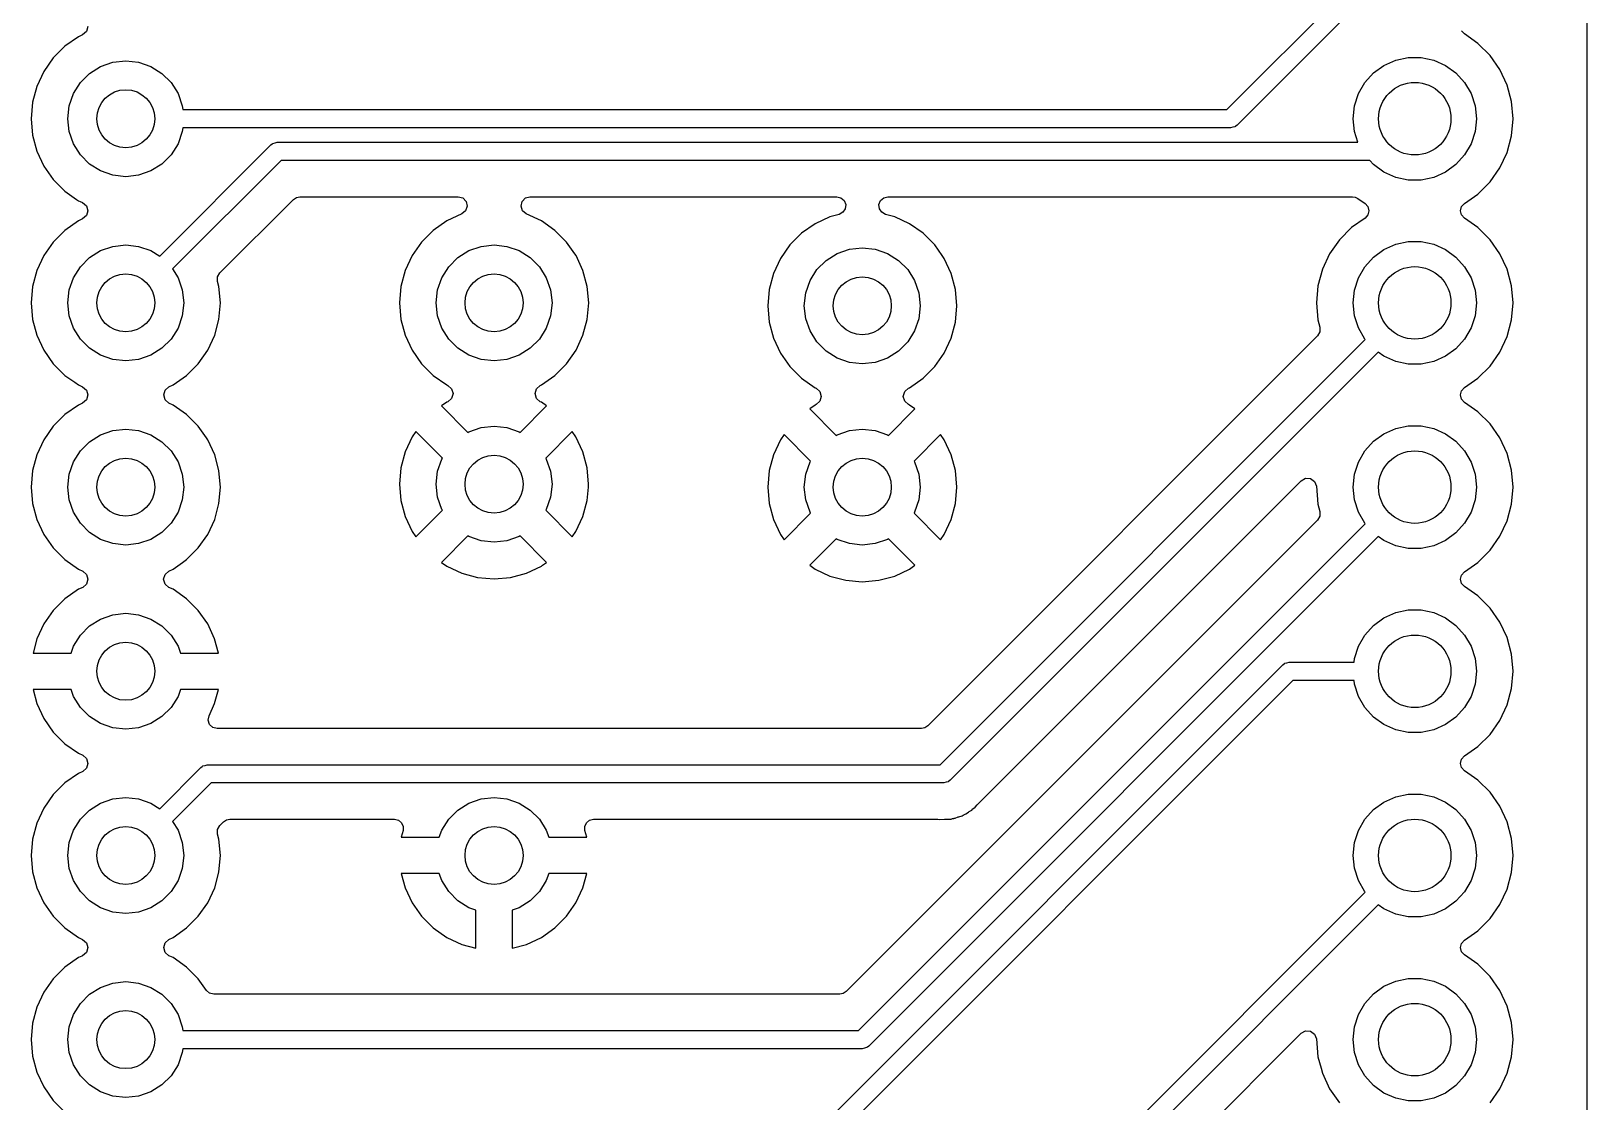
# Model space of a CAD drawing. Extents: x 26.2 to 76.2, y -84.5 to -34.5.
# Drawn here: x 54.74 to 76.2, y -74.21 to -59.45 of the extents above; entities that cross this region are included whole.
import ezdxf

# ---------------------------------------------------------------- set-up
doc = ezdxf.new("R2010")
doc.units = 0
doc.layers.add('BLACK', color=7, linetype='CONTINUOUS')

msp = doc.modelspace()

# ---------------------------------------------------------------- linework, layer by layer
at = {"layer": 'BLACK', "linetype": 'CONTINUOUS'}
for p, q in [((76.1995, -34.5795), (76.1995, -84.3305)), ((71.2332, -60.53), (73.1427, -58.6205)), ((73.3222, -58.7946), (71.3734, -60.7434)), ((55.5219, -59.385), (55.5024, -59.4516)), ((74.5108, -59.4866), (74.472, -59.4423)), ((55.2059, -59.655), (55.045, -59.8159)), ((55.3923, -59.5244), (55.2059, -59.655)), ((55.4503, -59.4974), (55.3923, -59.5244)), ((55.5024, -59.4516), (55.4503, -59.4974)), ((74.6964, -59.6165), (74.5108, -59.4866)), ((74.8635, -59.7836), (74.6964, -59.6165)), ((55.045, -59.8159), (54.9144, -60.0023)), ((55.867, -59.8751), (56.045, -59.855)), ((56.045, -59.855), (56.223, -59.8751)), ((73.4, -59.9189), (73.5623, -59.8466)), ((73.5623, -59.8466), (73.7362, -59.8097)), ((73.7362, -59.8097), (73.9138, -59.8097)), ((73.9138, -59.8097), (74.0877, -59.8466)), ((74.0877, -59.8466), (74.25, -59.9189)), ((74.999, -59.9772), (74.8635, -59.7836)), ((54.9144, -60.0023), (54.8183, -60.2085)), ((55.4195, -60.1562), (55.5462, -60.0295)), ((55.5462, -60.0295), (55.6979, -59.9342)), ((55.6979, -59.9342), (55.867, -59.8751)), ((56.223, -59.8751), (56.3921, -59.9342)), ((56.3921, -59.9342), (56.5438, -60.0295)), ((56.5438, -60.0295), (56.6705, -60.1562)), ((73.1373, -60.1554), (73.2562, -60.0233)), ((73.2562, -60.0233), (73.4, -59.9189)), ((74.25, -59.9189), (74.3938, -60.0233)), ((74.3938, -60.0233), (74.5127, -60.1554)), ((75.0989, -60.1913), (74.999, -59.9772)), ((54.8183, -60.2085), (54.7594, -60.4283)), ((55.3242, -60.3079), (55.4195, -60.1562)), ((56.6705, -60.1562), (56.7658, -60.3079)), ((73.0485, -60.3093), (73.1373, -60.1554)), ((74.5127, -60.1554), (74.6015, -60.3093)), ((75.1601, -60.4196), (75.0989, -60.1913)), ((54.7594, -60.4283), (54.7395, -60.655)), ((55.245, -60.655), (55.2651, -60.477)), ((55.2651, -60.477), (55.3242, -60.3079)), ((56.7658, -60.3079), (56.8249, -60.477)), ((56.8249, -60.477), (56.8309, -60.53)), ((72.975, -60.655), (72.9936, -60.4783)), ((72.9936, -60.4783), (73.0485, -60.3093)), ((74.6015, -60.3093), (74.6564, -60.4783)), ((74.6564, -60.4783), (74.675, -60.655)), ((75.1807, -60.655), (75.1601, -60.4196)), ((54.7395, -60.655), (54.7594, -60.8817)), ((55.2651, -60.833), (55.245, -60.655)), ((56.8309, -60.53), (71.2332, -60.53)), ((72.9936, -60.8317), (72.975, -60.655)), ((74.675, -60.655), (74.6564, -60.8317)), ((75.1601, -60.8904), (75.1807, -60.655)), ((54.7594, -60.8817), (54.8183, -61.1015)), ((55.3242, -61.0021), (55.2651, -60.833)), ((56.8249, -60.833), (56.7658, -61.0021)), ((56.8309, -60.78), (56.8249, -60.833)), ((71.285, -60.78), (56.8309, -60.78)), ((71.3147, -60.7713), (71.285, -60.78)), ((71.3449, -60.7647), (71.3147, -60.7713)), ((71.35, -60.7609), (71.3449, -60.7647)), ((71.3526, -60.7602), (71.35, -60.7609)), ((71.3555, -60.7568), (71.3526, -60.7602)), ((71.3734, -60.7434), (71.3555, -60.7568)), ((73.0418, -60.98), (72.9936, -60.8317)), ((74.6564, -60.8317), (74.6015, -61.0007)), ((75.0989, -61.1187), (75.1601, -60.8904)), ((54.8183, -61.1015), (54.9144, -61.3077)), ((55.4195, -61.1538), (55.3242, -61.0021)), ((55.5462, -61.2805), (55.4195, -61.1538)), ((56.513, -62.5502), (58.0466, -61.0166)), ((56.6705, -61.1538), (56.5438, -61.2805)), ((56.7658, -61.0021), (56.6705, -61.1538)), ((58.0466, -61.0166), (58.0645, -61.0032)), ((58.0645, -61.0032), (58.0674, -60.9998)), ((58.0674, -60.9998), (58.07, -60.9991)), ((58.07, -60.9991), (58.0751, -60.9953)), ((58.0751, -60.9953), (58.1053, -60.9887)), ((58.1053, -60.9887), (58.135, -60.98)), ((58.135, -60.98), (73.0418, -60.98)), ((74.5127, -61.1546), (74.3938, -61.2867)), ((74.6015, -61.0007), (74.5127, -61.1546)), ((74.999, -61.3328), (75.0989, -61.1187)), ((54.9144, -61.3077), (55.045, -61.4941)), ((55.6979, -61.3758), (55.5462, -61.2805)), ((56.5438, -61.2805), (56.3921, -61.3758)), ((58.1868, -61.23), (56.6898, -62.727)), ((73.2052, -61.23), (58.1868, -61.23)), ((73.2562, -61.2867), (73.2052, -61.23)), ((73.4, -61.3911), (73.2562, -61.2867)), ((74.3938, -61.2867), (74.25, -61.3911)), ((74.8635, -61.5264), (74.999, -61.3328)), ((55.045, -61.4941), (55.2059, -61.655)), ((55.867, -61.4349), (55.6979, -61.3758)), ((56.045, -61.455), (55.867, -61.4349)), ((56.223, -61.4349), (56.045, -61.455)), ((56.3921, -61.3758), (56.223, -61.4349)), ((73.5623, -61.4634), (73.4, -61.3911)), ((73.7362, -61.5003), (73.5623, -61.4634)), ((73.9138, -61.5003), (73.7362, -61.5003)), ((74.0877, -61.4634), (73.9138, -61.5003)), ((74.25, -61.3911), (74.0877, -61.4634)), ((74.6964, -61.6935), (74.8635, -61.5264)), ((55.2059, -61.655), (55.3655, -61.7668)), ((55.3655, -61.7668), (55.3923, -61.7856)), ((55.3923, -61.7856), (55.4152, -61.7963)), ((55.4152, -61.7963), (55.4503, -61.8126)), ((57.3444, -62.7802), (58.3578, -61.7668)), ((58.3578, -61.7668), (58.398, -61.7399)), ((58.398, -61.7399), (58.4455, -61.7305)), ((58.4455, -61.7305), (60.6291, -61.7305)), ((60.6291, -61.7305), (60.6929, -61.7482)), ((60.6929, -61.7482), (60.7385, -61.7963)), ((60.7385, -61.7963), (60.7529, -61.861)), ((61.4971, -61.861), (61.5115, -61.7963)), ((61.5115, -61.7963), (61.5571, -61.7482)), ((61.5571, -61.7482), (61.6209, -61.7305)), ((61.6209, -61.7305), (65.8532, -61.7305)), ((65.8532, -61.7305), (65.9105, -61.7445)), ((65.9105, -61.7445), (65.9548, -61.7834)), ((65.9548, -61.7834), (65.9762, -61.8383)), ((66.4338, -61.8383), (66.4552, -61.7834)), ((66.4552, -61.7834), (66.4995, -61.7445)), ((66.4995, -61.7445), (66.5568, -61.7305)), ((66.5568, -61.7305), (72.9673, -61.7305)), ((72.9673, -61.7305), (73.0046, -61.7362)), ((73.0046, -61.7362), (73.0385, -61.7529)), ((73.0385, -61.7529), (73.1392, -61.8234)), ((74.5108, -61.8234), (74.6964, -61.6935)), ((55.4503, -61.8126), (55.5024, -61.8584)), ((55.5024, -61.9916), (55.4503, -62.0374)), ((55.5024, -61.8584), (55.5219, -61.925)), ((55.5219, -61.925), (55.5024, -61.9916)), ((60.6815, -61.9669), (60.4723, -62.0644)), ((60.7319, -61.9238), (60.6815, -61.9669)), ((60.7529, -61.861), (60.7319, -61.9238)), ((61.5181, -61.9238), (61.4971, -61.861)), ((61.5685, -61.9669), (61.5181, -61.9238)), ((61.7777, -62.0644), (61.5685, -61.9669)), ((65.7585, -62.0083), (65.5523, -62.1044)), ((65.8853, -61.9743), (65.7585, -62.0083)), ((65.937, -61.9459), (65.8853, -61.9743)), ((65.9698, -61.8969), (65.937, -61.9459)), ((65.9762, -61.8383), (65.9698, -61.8969)), ((66.4402, -61.8969), (66.4338, -61.8383)), ((66.473, -61.9459), (66.4402, -61.8969)), ((66.5247, -61.9743), (66.473, -61.9459)), ((66.6515, -62.0083), (66.5247, -61.9743)), ((66.8577, -62.1044), (66.6515, -62.0083)), ((73.1392, -61.8234), (73.178, -61.8677)), ((73.178, -61.9823), (73.1392, -62.0266)), ((73.178, -61.8677), (73.192, -61.925)), ((73.192, -61.925), (73.178, -61.9823)), ((74.458, -61.925), (74.472, -61.8677)), ((74.472, -61.9823), (74.458, -61.925)), ((74.472, -61.8677), (74.5108, -61.8234)), ((74.5108, -62.0266), (74.472, -61.9823)), ((55.2059, -62.195), (55.045, -62.3559)), ((55.3923, -62.0644), (55.2059, -62.195)), ((55.4503, -62.0374), (55.3923, -62.0644)), ((60.2859, -62.195), (60.125, -62.3559)), ((60.4723, -62.0644), (60.2859, -62.195)), ((61.9641, -62.195), (61.7777, -62.0644)), ((62.125, -62.3559), (61.9641, -62.195)), ((65.5523, -62.1044), (65.3659, -62.235)), ((67.0441, -62.235), (66.8577, -62.1044)), ((72.9536, -62.1565), (72.7865, -62.3236)), ((73.1392, -62.0266), (72.9536, -62.1565)), ((74.6964, -62.1565), (74.5108, -62.0266)), ((74.8635, -62.3236), (74.6964, -62.1565)), ((55.045, -62.3559), (54.9144, -62.5423)), ((55.6979, -62.4742), (55.867, -62.4151)), ((55.867, -62.4151), (56.045, -62.395)), ((56.045, -62.395), (56.223, -62.4151)), ((56.223, -62.4151), (56.3921, -62.4742)), ((60.125, -62.3559), (59.9944, -62.5423)), ((60.7779, -62.4742), (60.947, -62.4151)), ((60.947, -62.4151), (61.125, -62.395)), ((61.125, -62.395), (61.303, -62.4151)), ((61.303, -62.4151), (61.4721, -62.4742)), ((62.238, -62.5172), (62.125, -62.3559)), ((65.205, -62.3959), (65.0744, -62.5823)), ((65.3659, -62.235), (65.205, -62.3959)), ((66.027, -62.4551), (66.205, -62.435)), ((66.205, -62.435), (66.383, -62.4551)), ((67.205, -62.3959), (67.0441, -62.235)), ((67.3077, -62.5425), (67.205, -62.3959)), ((72.7865, -62.3236), (72.651, -62.5172)), ((73.4, -62.4589), (73.5623, -62.3866)), ((73.5623, -62.3866), (73.7362, -62.3497)), ((73.7362, -62.3497), (73.9138, -62.3497)), ((73.9138, -62.3497), (74.0877, -62.3866)), ((74.0877, -62.3866), (74.25, -62.4589)), ((74.999, -62.5172), (74.8635, -62.3236)), ((54.9144, -62.5423), (54.8183, -62.7485)), ((55.4195, -62.6962), (55.5462, -62.5695)), ((55.5462, -62.5695), (55.6979, -62.4742)), ((56.3921, -62.4742), (56.513, -62.5502)), ((59.9944, -62.5423), (59.8983, -62.7485)), ((60.4995, -62.6962), (60.6262, -62.5695)), ((60.6262, -62.5695), (60.7779, -62.4742)), ((61.4721, -62.4742), (61.6238, -62.5695)), ((61.6238, -62.5695), (61.7505, -62.6962)), ((62.2556, -62.5423), (62.238, -62.5172)), ((62.3517, -62.7485), (62.2556, -62.5423)), ((65.0744, -62.5823), (64.9783, -62.7885)), ((65.5795, -62.7362), (65.7062, -62.6095)), ((65.7062, -62.6095), (65.8579, -62.5142)), ((65.8579, -62.5142), (66.027, -62.4551)), ((66.383, -62.4551), (66.5521, -62.5142)), ((66.5521, -62.5142), (66.7038, -62.6095)), ((66.7038, -62.6095), (66.8305, -62.7362)), ((67.3356, -62.5823), (67.3077, -62.5425)), ((67.4317, -62.7885), (67.3356, -62.5823)), ((72.651, -62.5172), (72.5511, -62.7313)), ((73.1373, -62.6954), (73.2562, -62.5633)), ((73.2562, -62.5633), (73.4, -62.4589)), ((74.25, -62.4589), (74.3938, -62.5633)), ((74.3938, -62.5633), (74.5127, -62.6954)), ((75.0989, -62.7313), (74.999, -62.5172)), ((54.8183, -62.7485), (54.7594, -62.9683)), ((55.2651, -63.017), (55.3242, -62.8479)), ((55.3242, -62.8479), (55.4195, -62.6962)), ((56.6898, -62.727), (56.7658, -62.8479)), ((56.7658, -62.8479), (56.8249, -63.017)), ((57.3123, -62.8358), (57.3444, -62.7802)), ((57.3123, -62.9), (57.3123, -62.8358)), ((59.8983, -62.7485), (59.8394, -62.9683)), ((60.3451, -63.017), (60.4042, -62.8479)), ((60.4042, -62.8479), (60.4995, -62.6962)), ((61.7505, -62.6962), (61.8458, -62.8479)), ((61.8458, -62.8479), (61.9049, -63.017)), ((62.4106, -62.9683), (62.3517, -62.7485)), ((64.9783, -62.7885), (64.9194, -63.0083)), ((65.4842, -62.8879), (65.5795, -62.7362)), ((66.8305, -62.7362), (66.9258, -62.8879)), ((67.4906, -63.0083), (67.4317, -62.7885)), ((72.5511, -62.7313), (72.4899, -62.9596)), ((72.9936, -63.0183), (73.0485, -62.8493)), ((73.0485, -62.8493), (73.1373, -62.6954)), ((74.5127, -62.6954), (74.6015, -62.8493)), ((74.6015, -62.8493), (74.6564, -63.0183)), ((75.1601, -62.9596), (75.0989, -62.7313)), ((54.7594, -62.9683), (54.7395, -63.195)), ((55.245, -63.195), (55.2651, -63.017)), ((56.8249, -63.017), (56.845, -63.195)), ((57.3306, -62.9683), (57.3123, -62.9)), ((57.3505, -63.195), (57.3306, -62.9683)), ((59.8394, -62.9683), (59.8195, -63.195)), ((60.325, -63.195), (60.3451, -63.017)), ((61.9049, -63.017), (61.925, -63.195)), ((62.4305, -63.195), (62.4106, -62.9683)), ((64.9194, -63.0083), (64.8995, -63.235)), ((65.405, -63.235), (65.4251, -63.057)), ((65.4251, -63.057), (65.4842, -62.8879)), ((66.9258, -62.8879), (66.9849, -63.057)), ((66.9849, -63.057), (67.005, -63.235)), ((67.5105, -63.235), (67.4906, -63.0083)), ((72.4899, -62.9596), (72.4693, -63.195)), ((72.975, -63.195), (72.9936, -63.0183)), ((74.6564, -63.0183), (74.675, -63.195)), ((75.1807, -63.195), (75.1601, -62.9596)), ((54.7395, -63.195), (54.7594, -63.4217)), ((55.2651, -63.373), (55.245, -63.195)), ((56.845, -63.195), (56.8249, -63.373)), ((57.3306, -63.4217), (57.3505, -63.195)), ((59.8195, -63.195), (59.8394, -63.4217)), ((60.3451, -63.373), (60.325, -63.195)), ((61.925, -63.195), (61.9049, -63.373)), ((62.4106, -63.4217), (62.4305, -63.195)), ((64.8995, -63.235), (64.9194, -63.4617)), ((65.4251, -63.413), (65.405, -63.235)), ((67.005, -63.235), (66.9849, -63.413)), ((67.4906, -63.4617), (67.5105, -63.235)), ((72.4693, -63.195), (72.4899, -63.4304)), ((72.9936, -63.3717), (72.975, -63.195)), ((74.675, -63.195), (74.6564, -63.3717)), ((75.1601, -63.4304), (75.1807, -63.195)), ((54.7594, -63.4217), (54.8183, -63.6415)), ((55.3242, -63.5421), (55.2651, -63.373)), ((56.8249, -63.373), (56.7658, -63.5421)), ((57.2717, -63.6415), (57.3306, -63.4217)), ((59.8394, -63.4217), (59.8983, -63.6415)), ((60.4042, -63.5421), (60.3451, -63.373)), ((61.9049, -63.373), (61.8458, -63.5421)), ((62.3517, -63.6415), (62.4106, -63.4217)), ((64.9194, -63.4617), (64.9783, -63.6815)), ((65.4842, -63.5821), (65.4251, -63.413)), ((66.9849, -63.413), (66.9258, -63.5821)), ((67.4317, -63.6815), (67.4906, -63.4617)), ((72.4899, -63.4304), (72.4899, -63.4304)), ((72.4899, -63.4304), (72.4899, -63.4304)), ((72.4899, -63.4304), (72.5169, -63.5309)), ((73.0485, -63.5407), (72.9936, -63.3717)), ((74.6564, -63.3717), (74.6015, -63.5407)), ((75.0989, -63.6587), (75.1601, -63.4304)), ((54.8183, -63.6415), (54.9144, -63.8477)), ((55.4195, -63.6938), (55.3242, -63.5421)), ((55.5462, -63.8205), (55.4195, -63.6938)), ((56.6705, -63.6938), (56.5438, -63.8205)), ((56.7658, -63.5421), (56.6705, -63.6938)), ((57.1756, -63.8477), (57.2717, -63.6415)), ((59.8983, -63.6415), (59.9944, -63.8477)), ((60.4995, -63.6938), (60.4042, -63.5421)), ((60.6262, -63.8205), (60.4995, -63.6938)), ((61.7505, -63.6938), (61.6238, -63.8205)), ((61.8458, -63.5421), (61.7505, -63.6938)), ((62.2556, -63.8477), (62.3517, -63.6415)), ((64.9783, -63.6815), (65.0744, -63.8877)), ((65.5795, -63.7338), (65.4842, -63.5821)), ((65.7062, -63.8605), (65.5795, -63.7338)), ((66.8305, -63.7338), (66.7038, -63.8605)), ((66.9258, -63.5821), (66.8305, -63.7338)), ((72.4848, -63.6506), (67.1072, -69.0282)), ((67.2782, -69.565), (73.1427, -63.7005)), ((67.3356, -63.8877), (67.4317, -63.6815)), ((72.5169, -63.5951), (72.4848, -63.6506)), ((72.5169, -63.5309), (72.5169, -63.5309)), ((72.5169, -63.5309), (72.5169, -63.5951)), ((73.1373, -63.6946), (73.0485, -63.5407)), ((73.1427, -63.7005), (73.1373, -63.6946)), ((74.5127, -63.6946), (74.3938, -63.8267)), ((74.6015, -63.5407), (74.5127, -63.6946)), ((74.999, -63.8728), (75.0989, -63.6587)), ((54.9144, -63.8477), (55.045, -64.0341)), ((55.6979, -63.9158), (55.5462, -63.8205)), ((55.867, -63.9749), (55.6979, -63.9158)), ((56.3921, -63.9158), (56.223, -63.9749)), ((56.5438, -63.8205), (56.3921, -63.9158)), ((57.045, -64.0341), (57.1756, -63.8477)), ((59.9944, -63.8477), (60.125, -64.0341)), ((60.7779, -63.9158), (60.6262, -63.8205)), ((60.947, -63.9749), (60.7779, -63.9158)), ((61.4721, -63.9158), (61.303, -63.9749)), ((61.6238, -63.8205), (61.4721, -63.9158)), ((62.125, -64.0341), (62.2556, -63.8477)), ((65.0744, -63.8877), (65.205, -64.0741)), ((65.8579, -63.9558), (65.7062, -63.8605)), ((66.7038, -63.8605), (66.5521, -63.9558)), ((67.205, -64.0741), (67.3356, -63.8877)), ((73.3222, -63.8746), (67.4184, -69.7784)), ((73.4, -63.9311), (73.3222, -63.8746)), ((73.5623, -64.0034), (73.4, -63.9311)), ((74.25, -63.9311), (74.0877, -64.0034)), ((74.3938, -63.8267), (74.25, -63.9311)), ((74.8635, -64.0664), (74.999, -63.8728)), ((55.045, -64.0341), (55.2059, -64.195)), ((56.045, -63.995), (55.867, -63.9749)), ((56.223, -63.9749), (56.045, -63.995)), ((56.8841, -64.195), (57.045, -64.0341)), ((60.125, -64.0341), (60.2859, -64.195)), ((61.125, -63.995), (60.947, -63.9749)), ((61.303, -63.9749), (61.125, -63.995)), ((61.9641, -64.195), (62.125, -64.0341)), ((65.205, -64.0741), (65.3659, -64.235)), ((66.027, -64.0149), (65.8579, -63.9558)), ((66.205, -64.035), (66.027, -64.0149)), ((66.383, -64.0149), (66.205, -64.035)), ((66.5521, -63.9558), (66.383, -64.0149)), ((67.0441, -64.235), (67.205, -64.0741)), ((73.7362, -64.0403), (73.5623, -64.0034)), ((73.9138, -64.0403), (73.7362, -64.0403)), ((74.0877, -64.0034), (73.9138, -64.0403)), ((74.6964, -64.2335), (74.8635, -64.0664)), ((55.2059, -64.195), (55.3408, -64.2895)), ((55.3408, -64.2895), (55.3923, -64.3256)), ((55.3923, -64.3256), (55.4503, -64.3526)), ((55.4503, -64.3526), (55.5024, -64.3984)), ((56.5875, -64.3984), (56.6397, -64.3526)), ((56.6397, -64.3526), (56.6977, -64.3256)), ((56.6977, -64.3256), (56.8841, -64.195)), ((60.2859, -64.195), (60.4723, -64.3256)), ((60.4723, -64.3256), (60.4723, -64.3256)), ((60.4723, -64.3256), (60.4723, -64.3256)), ((60.4723, -64.3256), (60.488, -64.3329)), ((60.488, -64.3329), (60.5401, -64.3786)), ((60.5401, -64.3786), (60.5596, -64.4453)), ((61.6904, -64.4453), (61.7098, -64.3786)), ((61.7098, -64.3786), (61.762, -64.3329)), ((61.762, -64.3329), (61.7777, -64.3256)), ((61.7777, -64.3256), (61.9641, -64.195)), ((65.3659, -64.235), (65.5523, -64.3656)), ((65.5523, -64.3656), (65.5523, -64.3656)), ((65.5523, -64.3656), (65.5523, -64.3656)), ((65.5523, -64.3656), (65.568, -64.3729)), ((65.568, -64.3729), (65.6201, -64.4186)), ((66.7898, -64.4186), (66.842, -64.3729)), ((66.842, -64.3729), (66.8577, -64.3656)), ((66.8577, -64.3656), (67.0441, -64.235)), ((74.472, -64.4077), (74.5108, -64.3634)), ((74.5108, -64.3634), (74.6964, -64.2335)), ((55.4503, -64.5774), (55.3923, -64.6044)), ((55.5025, -64.5316), (55.4503, -64.5774)), ((55.5024, -64.3984), (55.5219, -64.465)), ((55.5219, -64.465), (55.5025, -64.5316)), ((56.5681, -64.465), (56.5875, -64.3984)), ((56.5875, -64.5316), (56.5681, -64.465)), ((56.6397, -64.5774), (56.5875, -64.5316)), ((56.6977, -64.6044), (56.6397, -64.5774)), ((60.4725, -64.5649), (60.3995, -64.616)), ((60.488, -64.5577), (60.4725, -64.5649)), ((60.5402, -64.5119), (60.488, -64.5577)), ((60.5596, -64.4453), (60.5402, -64.5119)), ((61.7098, -64.5119), (61.6904, -64.4453)), ((61.762, -64.5577), (61.7098, -64.5119)), ((61.7775, -64.5649), (61.762, -64.5577)), ((61.8505, -64.616), (61.7775, -64.5649)), ((65.6202, -64.5519), (65.568, -64.5977)), ((65.6201, -64.4186), (65.6396, -64.4853)), ((65.6396, -64.4853), (65.6202, -64.5519)), ((66.7704, -64.4853), (66.7898, -64.4186)), ((66.7898, -64.5519), (66.7704, -64.4853)), ((66.842, -64.5977), (66.7898, -64.5519)), ((74.458, -64.465), (74.472, -64.4077)), ((74.472, -64.5223), (74.458, -64.465)), ((74.5108, -64.5666), (74.472, -64.5223)), ((74.6964, -64.6965), (74.5108, -64.5666)), ((55.2059, -64.735), (55.045, -64.8959)), ((55.3923, -64.6044), (55.2059, -64.735)), ((56.8841, -64.735), (56.6977, -64.6044)), ((57.045, -64.8959), (56.8841, -64.735)), ((60.3995, -64.616), (60.7655, -64.982)), ((61.4845, -64.982), (61.8505, -64.616)), ((61.8505, -64.616), (61.8505, -64.616)), ((65.5525, -64.6049), (65.4795, -64.656)), ((65.4795, -64.656), (65.4795, -64.656)), ((65.4795, -64.656), (65.8455, -65.022)), ((65.568, -64.5977), (65.5525, -64.6049)), ((66.5645, -65.022), (66.9305, -64.656)), ((66.8575, -64.6049), (66.842, -64.5977)), ((66.9305, -64.656), (66.8575, -64.6049)), ((66.9305, -64.656), (66.9305, -64.656)), ((74.8635, -64.8636), (74.6964, -64.6965)), ((55.045, -64.8959), (54.9144, -65.0823)), ((55.5462, -65.1095), (55.6979, -65.0142)), ((55.6979, -65.0142), (55.867, -64.9551)), ((55.867, -64.9551), (56.045, -64.935)), ((56.045, -64.935), (56.223, -64.9551)), ((56.223, -64.9551), (56.3921, -65.0142)), ((56.3921, -65.0142), (56.5438, -65.1095)), ((57.158, -65.0572), (57.045, -64.8959)), ((60.046, -64.9695), (59.9949, -65.0425)), ((60.412, -65.3355), (60.046, -64.9695)), ((60.046, -64.9695), (60.046, -64.9695)), ((60.7655, -64.982), (60.7779, -64.9742)), ((60.7779, -64.9742), (60.947, -64.9151)), ((60.947, -64.9151), (61.125, -64.895)), ((61.125, -64.895), (61.303, -64.9151)), ((61.303, -64.9151), (61.4721, -64.9742)), ((61.4721, -64.9742), (61.4845, -64.982)), ((62.204, -64.9695), (61.838, -65.3355)), ((62.2551, -65.0425), (62.204, -64.9695)), ((65.126, -65.0095), (65.0749, -65.0825)), ((65.492, -65.3755), (65.126, -65.0095)), ((65.126, -65.0095), (65.126, -65.0095)), ((65.8455, -65.022), (65.8579, -65.0142)), ((65.8579, -65.0142), (66.027, -64.9551)), ((66.027, -64.9551), (66.205, -64.935)), ((66.205, -64.935), (66.383, -64.9551)), ((66.383, -64.9551), (66.5521, -65.0142)), ((66.5521, -65.0142), (66.5645, -65.022)), ((67.284, -65.0095), (66.918, -65.3755)), ((67.3351, -65.0825), (67.284, -65.0095)), ((73.2562, -65.1033), (73.4, -64.9989)), ((73.4, -64.9989), (73.5623, -64.9266)), ((73.5623, -64.9266), (73.7362, -64.8897)), ((73.7362, -64.8897), (73.9138, -64.8897)), ((73.9138, -64.8897), (74.0877, -64.9266)), ((74.0877, -64.9266), (74.25, -64.9989)), ((74.25, -64.9989), (74.3938, -65.1033)), ((74.999, -65.0572), (74.8635, -64.8636)), ((54.9144, -65.0823), (54.8183, -65.2885)), ((55.3242, -65.3879), (55.4195, -65.2362)), ((55.4195, -65.2362), (55.5462, -65.1095)), ((56.5438, -65.1095), (56.6705, -65.2362)), ((56.6705, -65.2362), (56.7658, -65.3879)), ((57.1756, -65.0823), (57.158, -65.0572)), ((57.2717, -65.2885), (57.1756, -65.0823)), ((59.9949, -65.0425), (59.8987, -65.2487)), ((62.3513, -65.2487), (62.2551, -65.0425)), ((65.0749, -65.0825), (64.9787, -65.2887)), ((67.4313, -65.2887), (67.3351, -65.0825)), ((73.0485, -65.3893), (73.1373, -65.2354)), ((73.1373, -65.2354), (73.2562, -65.1033)), ((74.3938, -65.1033), (74.5127, -65.2354)), ((74.5127, -65.2354), (74.6015, -65.3893)), ((75.0989, -65.2713), (74.999, -65.0572)), ((54.8183, -65.2885), (54.7594, -65.5083)), ((55.2651, -65.557), (55.3242, -65.3879)), ((56.7658, -65.3879), (56.8249, -65.557)), ((57.3306, -65.5083), (57.2717, -65.2885)), ((59.8987, -65.2487), (59.8399, -65.4684)), ((60.3451, -65.517), (60.4042, -65.3479)), ((60.4042, -65.3479), (60.412, -65.3355)), ((61.838, -65.3355), (61.8458, -65.3479)), ((61.8458, -65.3479), (61.9049, -65.517)), ((62.4101, -65.4684), (62.3513, -65.2487)), ((64.9787, -65.2887), (64.9199, -65.5084)), ((65.4251, -65.557), (65.4842, -65.3879)), ((65.4842, -65.3879), (65.492, -65.3755)), ((66.918, -65.3755), (66.9258, -65.3879)), ((66.9258, -65.3879), (66.9849, -65.557)), ((67.4901, -65.5084), (67.4313, -65.2887)), ((72.9936, -65.5583), (73.0485, -65.3893)), ((74.6015, -65.3893), (74.6564, -65.5583)), ((75.1601, -65.4996), (75.0989, -65.2713)), ((54.7594, -65.5083), (54.7395, -65.735)), ((55.245, -65.735), (55.2651, -65.557)), ((56.8249, -65.557), (56.845, -65.735)), ((57.347, -65.695), (57.3306, -65.5083)), ((59.8399, -65.4684), (59.82, -65.695)), ((60.325, -65.695), (60.3451, -65.517)), ((61.9049, -65.517), (61.925, -65.695)), ((62.43, -65.695), (62.4101, -65.4684)), ((64.9199, -65.5084), (64.9, -65.735)), ((65.405, -65.735), (65.4251, -65.557)), ((66.9849, -65.557), (67.005, -65.735)), ((67.51, -65.735), (67.4901, -65.5084)), ((67.7973, -70.1073), (72.2572, -65.6474)), ((72.2572, -65.6474), (72.318, -65.614)), ((72.318, -65.614), (72.3873, -65.6186)), ((72.3873, -65.6186), (72.4432, -65.6596)), ((72.4432, -65.6596), (72.4684, -65.7243)), ((72.975, -65.735), (72.9936, -65.5583)), ((74.6564, -65.5583), (74.675, -65.735)), ((75.1807, -65.735), (75.1601, -65.4996)), ((54.7395, -65.735), (54.7594, -65.9617)), ((55.2651, -65.913), (55.245, -65.735)), ((56.845, -65.735), (56.8249, -65.913)), ((57.3306, -65.9617), (57.3505, -65.735)), ((57.3505, -65.735), (57.347, -65.695)), ((59.82, -65.695), (59.8399, -65.9216)), ((60.3451, -65.873), (60.325, -65.695)), ((60.4042, -66.0421), (60.3451, -65.873)), ((61.9049, -65.873), (61.8458, -66.0421)), ((61.925, -65.695), (61.9049, -65.873)), ((62.4101, -65.9216), (62.4265, -65.735)), ((62.4265, -65.735), (62.43, -65.695)), ((64.9, -65.735), (64.9199, -65.9616)), ((65.4251, -65.913), (65.405, -65.735)), ((67.005, -65.735), (66.9849, -65.913)), ((67.4901, -65.9616), (67.51, -65.735)), ((72.4684, -65.7243), (72.4899, -65.9704)), ((72.9936, -65.9117), (72.975, -65.735)), ((74.675, -65.735), (74.6564, -65.9117)), ((75.1601, -65.9704), (75.1807, -65.735)), ((54.7594, -65.9617), (54.8183, -66.1815)), ((55.3242, -66.0821), (55.2651, -65.913)), ((55.4195, -66.2338), (55.3242, -66.0821)), ((56.7658, -66.0821), (56.6705, -66.2338)), ((56.8249, -65.913), (56.7658, -66.0821)), ((57.2717, -66.1815), (57.3306, -65.9617)), ((59.8399, -65.9216), (59.8987, -66.1413)), ((60.046, -66.4205), (60.412, -66.0545)), ((60.412, -66.0545), (60.4042, -66.0421)), ((61.8458, -66.0421), (61.838, -66.0545)), ((61.838, -66.0545), (62.204, -66.4205)), ((62.3513, -66.1413), (62.4101, -65.9216)), ((64.9199, -65.9616), (64.9787, -66.1813)), ((65.126, -66.4605), (65.492, -66.0945)), ((65.4842, -66.0821), (65.4251, -65.913)), ((65.492, -66.0945), (65.4842, -66.0821)), ((66.9258, -66.0821), (66.918, -66.0945)), ((66.918, -66.0945), (67.284, -66.4605)), ((66.9849, -65.913), (66.9258, -66.0821)), ((67.4313, -66.1813), (67.4901, -65.9616)), ((72.4899, -65.9704), (72.5169, -66.0709)), ((72.5169, -66.0709), (72.5169, -66.1351)), ((73.0485, -66.0807), (72.9936, -65.9117)), ((73.1373, -66.2346), (73.0485, -66.0807)), ((74.6015, -66.0807), (74.5127, -66.2346)), ((74.6564, -65.9117), (74.6015, -66.0807)), ((75.0989, -66.1987), (75.1601, -65.9704)), ((54.8183, -66.1815), (54.9144, -66.3877)), ((55.5462, -66.3605), (55.4195, -66.2338)), ((56.6705, -66.2338), (56.5438, -66.3605)), ((57.1756, -66.3877), (57.2717, -66.1815)), ((59.8987, -66.1413), (59.9949, -66.3475)), ((62.2551, -66.3475), (62.3513, -66.1413)), ((64.9787, -66.1813), (65.0749, -66.3875)), ((72.4848, -66.1906), (65.9822, -72.6932)), ((66.1532, -73.23), (73.1427, -66.2405)), ((67.3351, -66.3875), (67.4313, -66.1813)), ((72.5169, -66.1351), (72.4848, -66.1906)), ((73.1427, -66.2405), (73.1373, -66.2346)), ((74.5127, -66.2346), (74.3938, -66.3667)), ((74.999, -66.4128), (75.0989, -66.1987)), ((54.9144, -66.3877), (55.045, -66.5741)), ((55.6979, -66.4558), (55.5462, -66.3605)), ((55.867, -66.5149), (55.6979, -66.4558)), ((56.045, -66.535), (55.867, -66.5149)), ((56.223, -66.5149), (56.045, -66.535)), ((56.3921, -66.4558), (56.223, -66.5149)), ((56.5438, -66.3605), (56.3921, -66.4558)), ((57.045, -66.5741), (57.1756, -66.3877)), ((59.9949, -66.3475), (60.046, -66.4205)), ((60.046, -66.4205), (60.046, -66.4205)), ((60.7655, -66.408), (60.3995, -66.774)), ((60.7779, -66.4158), (60.7655, -66.408)), ((60.947, -66.4749), (60.7779, -66.4158)), ((61.125, -66.495), (60.947, -66.4749)), ((61.303, -66.4749), (61.125, -66.495)), ((61.4721, -66.4158), (61.303, -66.4749)), ((61.4845, -66.408), (61.4721, -66.4158)), ((61.8505, -66.774), (61.4845, -66.408)), ((62.204, -66.4205), (62.2551, -66.3475)), ((65.0749, -66.3875), (65.126, -66.4605)), ((65.126, -66.4605), (65.126, -66.4605)), ((65.8455, -66.448), (65.4795, -66.814)), ((65.8579, -66.4558), (65.8455, -66.448)), ((66.027, -66.5149), (65.8579, -66.4558)), ((66.205, -66.535), (66.027, -66.5149)), ((66.383, -66.5149), (66.205, -66.535)), ((73.3222, -66.4146), (66.2934, -73.4434)), ((66.5521, -66.4558), (66.383, -66.5149)), ((66.5645, -66.448), (66.5521, -66.4558)), ((66.9305, -66.814), (66.5645, -66.448)), ((67.284, -66.4605), (67.3351, -66.3875)), ((73.4, -66.4711), (73.3222, -66.4146)), ((73.5623, -66.5434), (73.4, -66.4711)), ((74.25, -66.4711), (74.0877, -66.5434)), ((74.3938, -66.3667), (74.25, -66.4711)), ((74.8635, -66.6064), (74.999, -66.4128)), ((55.045, -66.5741), (55.2059, -66.735)), ((55.2059, -66.735), (55.3923, -66.8656)), ((56.8285, -66.774), (56.8841, -66.735)), ((56.8841, -66.735), (57.045, -66.5741)), ((73.7362, -66.5803), (73.5623, -66.5434)), ((73.9138, -66.5803), (73.7362, -66.5803)), ((74.0877, -66.5434), (73.9138, -66.5803)), ((74.6964, -66.7735), (74.8635, -66.6064)), ((55.3923, -66.8656), (55.3923, -66.8656)), ((55.3923, -66.8656), (55.3923, -66.8656)), ((55.3923, -66.8656), (55.4509, -66.8929)), ((55.4509, -66.8929), (55.503, -66.9386)), ((55.503, -66.9386), (55.5225, -67.0053)), ((56.5675, -67.0053), (56.587, -66.9386)), ((56.587, -66.9386), (56.6391, -66.8929)), ((56.6391, -66.8929), (56.6977, -66.8656)), ((56.6977, -66.8656), (56.8285, -66.774)), ((60.3995, -66.774), (60.4725, -66.8251)), ((60.3995, -66.774), (60.3995, -66.774)), ((60.4725, -66.8251), (60.6787, -66.9213)), ((60.6787, -66.9213), (60.8984, -66.9801)), ((61.3516, -66.9801), (61.5713, -66.9213)), ((61.5713, -66.9213), (61.7775, -66.8251)), ((61.7775, -66.8251), (61.7933, -66.814)), ((61.7933, -66.814), (61.8505, -66.774)), ((65.4795, -66.814), (65.5525, -66.8651)), ((65.4795, -66.814), (65.4795, -66.814)), ((65.5525, -66.8651), (65.7587, -66.9613)), ((66.6513, -66.9613), (66.8575, -66.8651)), ((66.8575, -66.8651), (66.9305, -66.814)), ((74.458, -67.005), (74.472, -66.9477)), ((74.472, -66.9477), (74.5108, -66.9034)), ((74.5108, -66.9034), (74.6964, -66.7735)), ((55.3925, -67.1449), (55.2062, -67.2753)), ((55.4509, -67.1177), (55.3925, -67.1449)), ((55.503, -67.0719), (55.4509, -67.1177)), ((55.5225, -67.0053), (55.503, -67.0719)), ((56.587, -67.0719), (56.5675, -67.0053)), ((56.6391, -67.1177), (56.587, -67.0719)), ((56.6975, -67.1449), (56.6391, -67.1177)), ((56.8838, -67.2753), (56.6975, -67.1449)), ((60.8984, -66.9801), (61.125, -67)), ((61.125, -67), (61.3516, -66.9801)), ((65.7587, -66.9613), (65.9784, -67.0201)), ((65.9784, -67.0201), (66.205, -67.04)), ((66.205, -67.04), (66.4316, -67.0201)), ((66.4316, -67.0201), (66.6513, -66.9613)), ((74.472, -67.0623), (74.458, -67.005)), ((74.5108, -67.1066), (74.472, -67.0623)), ((74.6964, -67.2365), (74.5108, -67.1066)), ((55.2062, -67.2753), (55.0453, -67.4362)), ((57.0447, -67.4362), (56.8838, -67.2753)), ((74.8635, -67.4036), (74.6964, -67.2365)), ((55.0453, -67.4362), (54.9149, -67.6225)), ((55.5462, -67.6495), (55.6979, -67.5542)), ((55.6979, -67.5542), (55.867, -67.4951)), ((55.867, -67.4951), (56.045, -67.475)), ((56.045, -67.475), (56.223, -67.4951)), ((56.223, -67.4951), (56.3921, -67.5542)), ((56.3921, -67.5542), (56.5438, -67.6495)), ((57.1751, -67.6225), (57.0447, -67.4362)), ((73.2562, -67.6433), (73.4, -67.5389)), ((73.4, -67.5389), (73.5623, -67.4666)), ((73.5623, -67.4666), (73.7362, -67.4297)), ((73.7362, -67.4297), (73.9138, -67.4297)), ((73.9138, -67.4297), (74.0877, -67.4666)), ((74.0877, -67.4666), (74.25, -67.5389)), ((74.25, -67.5389), (74.3938, -67.6433)), ((74.999, -67.5972), (74.8635, -67.4036)), ((75.0989, -67.8113), (74.999, -67.5972)), ((54.9149, -67.6225), (54.8187, -67.8287)), ((55.3242, -67.9279), (55.4195, -67.7762)), ((55.4195, -67.7762), (55.5462, -67.6495)), ((56.5438, -67.6495), (56.6705, -67.7762)), ((56.6705, -67.7762), (56.7658, -67.9279)), ((57.2713, -67.8287), (57.1751, -67.6225)), ((73.0485, -67.9293), (73.1373, -67.7754)), ((73.1373, -67.7754), (73.2562, -67.6433)), ((74.3938, -67.6433), (74.5127, -67.7754)), ((74.5127, -67.7754), (74.6015, -67.9293)), ((75.1601, -68.0396), (75.0989, -67.8113)), ((54.8187, -67.8287), (54.7661, -68.025)), ((54.7661, -68.025), (54.7661, -68.025)), ((54.7661, -68.025), (55.2902, -68.025)), ((55.2902, -68.025), (55.3242, -67.9279)), ((56.7658, -67.9279), (56.7998, -68.025)), ((56.7998, -68.025), (57.3239, -68.025)), ((57.3239, -68.025), (57.2713, -67.8287)), ((57.3239, -68.025), (57.3239, -68.025)), ((72.9936, -68.0983), (73.0485, -67.9293)), ((74.6015, -67.9293), (74.6564, -68.0983)), ((64.4208, -75.77), (72.0042, -68.1866)), ((72.0042, -68.1866), (72.0221, -68.1732)), ((72.0221, -68.1732), (72.025, -68.1698)), ((72.025, -68.1698), (72.0276, -68.1691)), ((72.0276, -68.1691), (72.0327, -68.1653)), ((72.0327, -68.1653), (72.0629, -68.1587)), ((72.0629, -68.1587), (72.0926, -68.15)), ((72.0926, -68.15), (72.9881, -68.15)), ((72.9881, -68.15), (72.9936, -68.0983)), ((74.6564, -68.0983), (74.675, -68.275)), ((75.1807, -68.275), (75.1601, -68.0396)), ((72.1444, -68.4), (64.561, -75.9834)), ((72.9881, -68.4), (72.1444, -68.4)), ((72.9936, -68.4517), (72.9881, -68.4)), ((73.0485, -68.6207), (72.9936, -68.4517)), ((74.6564, -68.4517), (74.6015, -68.6207)), ((74.675, -68.275), (74.6564, -68.4517)), ((75.1601, -68.5104), (75.1807, -68.275)), ((55.2902, -68.525), (54.7661, -68.525)), ((54.7661, -68.525), (54.8187, -68.7213)), ((55.3242, -68.6221), (55.2902, -68.525)), ((55.4195, -68.7738), (55.3242, -68.6221)), ((56.7658, -68.6221), (56.6705, -68.7738)), ((56.7998, -68.525), (56.7658, -68.6221)), ((57.3239, -68.525), (56.7998, -68.525)), ((57.2713, -68.7213), (57.3239, -68.525)), ((73.1373, -68.7746), (73.0485, -68.6207)), ((74.6015, -68.6207), (74.5127, -68.7746)), ((75.0989, -68.7387), (75.1601, -68.5104)), ((54.8187, -68.7213), (54.9149, -68.9275)), ((55.5462, -68.9005), (55.4195, -68.7738)), ((56.6705, -68.7738), (56.5438, -68.9005)), ((57.1935, -68.8881), (57.2713, -68.7213)), ((73.2562, -68.9067), (73.1373, -68.7746)), ((74.5127, -68.7746), (74.3938, -68.9067)), ((74.999, -68.9528), (75.0989, -68.7387)), ((54.9149, -68.9275), (55.0453, -69.1138)), ((55.6979, -68.9958), (55.5462, -68.9005)), ((55.867, -69.0549), (55.6979, -68.9958)), ((56.045, -69.075), (55.867, -69.0549)), ((56.223, -69.0549), (56.045, -69.075)), ((56.3921, -68.9958), (56.223, -69.0549)), ((56.5438, -68.9005), (56.3921, -68.9958)), ((57.1821, -68.9486), (57.1935, -68.8881)), ((57.2013, -69.0071), (57.1821, -68.9486)), ((57.2462, -69.0492), (57.2013, -69.0071)), ((57.3059, -69.0645), (57.2462, -69.0492)), ((67.0195, -69.0645), (57.3059, -69.0645)), ((67.067, -69.0551), (67.0195, -69.0645)), ((67.1072, -69.0282), (67.067, -69.0551)), ((73.4, -69.0111), (73.2562, -68.9067)), ((73.5623, -69.0834), (73.4, -69.0111)), ((73.7362, -69.1203), (73.5623, -69.0834)), ((74.0877, -69.0834), (73.9138, -69.1203)), ((74.25, -69.0111), (74.0877, -69.0834)), ((74.3938, -68.9067), (74.25, -69.0111)), ((74.8635, -69.1464), (74.999, -68.9528)), ((55.0453, -69.1138), (55.2062, -69.2747)), ((55.2062, -69.2747), (55.3925, -69.4051)), ((73.9138, -69.1203), (73.7362, -69.1203)), ((74.5108, -69.4434), (74.6964, -69.3135)), ((74.6964, -69.3135), (74.8635, -69.1464)), ((55.3925, -69.4051), (55.4509, -69.4323)), ((55.4509, -69.4323), (55.503, -69.4781)), ((55.503, -69.4781), (55.5225, -69.5447)), ((74.458, -69.545), (74.472, -69.4877)), ((74.472, -69.4877), (74.5108, -69.4434)), ((55.3923, -69.6844), (55.2059, -69.815)), ((55.4509, -69.6571), (55.3923, -69.6844)), ((55.503, -69.6113), (55.4509, -69.6571)), ((55.5225, -69.5447), (55.503, -69.6113)), ((56.513, -70.1702), (57.0816, -69.6016)), ((57.0816, -69.6016), (57.0995, -69.5882)), ((57.0995, -69.5882), (57.1024, -69.5848)), ((57.1024, -69.5848), (57.105, -69.5841)), ((57.105, -69.5841), (57.1101, -69.5803)), ((57.1101, -69.5803), (57.1403, -69.5737)), ((57.1403, -69.5737), (57.17, -69.565)), ((57.17, -69.565), (67.2782, -69.565)), ((74.472, -69.6023), (74.458, -69.545)), ((74.5108, -69.6466), (74.472, -69.6023)), ((74.6964, -69.7765), (74.5108, -69.6466)), ((55.2059, -69.815), (55.045, -69.9759)), ((57.2218, -69.815), (56.6898, -70.347)), ((67.33, -69.815), (57.2218, -69.815)), ((67.3597, -69.8063), (67.33, -69.815)), ((67.3899, -69.7997), (67.3597, -69.8063)), ((67.395, -69.7959), (67.3899, -69.7997)), ((67.3976, -69.7952), (67.395, -69.7959)), ((67.4005, -69.7918), (67.3976, -69.7952)), ((67.4184, -69.7784), (67.4005, -69.7918)), ((74.8635, -69.9436), (74.6964, -69.7765)), ((74.999, -70.1372), (74.8635, -69.9436)), ((54.9144, -70.1623), (54.8183, -70.3685)), ((55.045, -69.9759), (54.9144, -70.1623)), ((55.5462, -70.1895), (55.6979, -70.0942)), ((55.6979, -70.0942), (55.867, -70.0351)), ((55.867, -70.0351), (56.045, -70.015)), ((56.045, -70.015), (56.223, -70.0351)), ((56.223, -70.0351), (56.3921, -70.0942)), ((56.3921, -70.0942), (56.513, -70.1702)), ((60.6262, -70.1895), (60.7779, -70.0942)), ((60.7779, -70.0942), (60.947, -70.0351)), ((60.947, -70.0351), (61.125, -70.015)), ((61.125, -70.015), (61.303, -70.0351)), ((61.303, -70.0351), (61.4721, -70.0942)), ((61.4721, -70.0942), (61.6238, -70.1895)), ((67.7164, -70.1882), (67.7306, -70.174)), ((67.7306, -70.174), (67.7454, -70.1614)), ((67.7454, -70.1614), (67.7616, -70.1496)), ((67.7616, -70.1496), (67.7894, -70.1159)), ((67.7894, -70.1159), (67.7973, -70.1073)), ((73.2562, -70.1833), (73.4, -70.0789)), ((73.4, -70.0789), (73.5623, -70.0066)), ((73.5623, -70.0066), (73.7362, -69.9697)), ((73.7362, -69.9697), (73.9138, -69.9697)), ((73.9138, -69.9697), (74.0877, -70.0066)), ((74.0877, -70.0066), (74.25, -70.0789)), ((74.25, -70.0789), (74.3938, -70.1833)), ((75.0989, -70.3513), (74.999, -70.1372)), ((54.8183, -70.3685), (54.7594, -70.5883)), ((55.3242, -70.4679), (55.4195, -70.3162)), ((55.4195, -70.3162), (55.5462, -70.1895)), ((56.6898, -70.347), (56.7658, -70.4679)), ((57.3444, -70.4002), (57.3928, -70.3518)), ((57.3928, -70.3518), (57.433, -70.3249)), ((57.433, -70.3249), (57.4805, -70.3155)), ((57.4805, -70.3155), (59.7514, -70.3155)), ((59.7514, -70.3155), (59.8062, -70.3283)), ((59.8062, -70.3283), (59.8498, -70.364)), ((59.8498, -70.364), (59.873, -70.4153)), ((60.4042, -70.4679), (60.4995, -70.3162)), ((60.4995, -70.3162), (60.6262, -70.1895)), ((61.6238, -70.1895), (61.7505, -70.3162)), ((61.7505, -70.3162), (61.8458, -70.4679)), ((62.377, -70.4153), (62.4002, -70.364)), ((62.4002, -70.364), (62.4438, -70.3283)), ((62.4438, -70.3283), (62.4986, -70.3155)), ((62.4986, -70.3155), (67.2473, -70.3155)), ((67.2473, -70.3155), (67.2678, -70.3178)), ((67.2678, -70.3178), (67.2707, -70.3177)), ((67.2707, -70.3177), (67.3379, -70.3156)), ((67.2707, -70.3177), (67.2707, -70.3177)), ((67.3379, -70.3156), (67.3418, -70.3155)), ((67.3418, -70.3155), (67.3693, -70.3155)), ((67.3693, -70.3155), (67.3733, -70.315)), ((67.3693, -70.3155), (67.3693, -70.3155)), ((67.3733, -70.315), (67.385, -70.3141)), ((67.385, -70.3141), (67.4286, -70.3127)), ((67.4286, -70.3127), (67.4479, -70.3071)), ((67.4479, -70.3071), (67.4669, -70.3032)), ((67.4669, -70.3032), (67.4732, -70.3024)), ((67.4732, -70.3024), (67.4868, -70.3007)), ((67.4868, -70.3007), (67.5274, -70.2846)), ((67.5274, -70.2846), (67.5384, -70.2808)), ((67.5384, -70.2808), (67.5804, -70.2686)), ((67.5804, -70.2686), (67.5976, -70.2584)), ((67.5976, -70.2584), (67.6151, -70.2499)), ((67.6151, -70.2499), (67.6337, -70.2425)), ((67.6337, -70.2425), (67.6691, -70.2168)), ((67.6691, -70.2168), (67.6788, -70.2104)), ((67.6788, -70.2104), (67.7164, -70.1882)), ((67.7164, -70.1882), (67.7164, -70.1882)), ((67.7164, -70.1882), (67.7164, -70.1882)), ((73.0485, -70.4693), (73.1373, -70.3154)), ((73.1373, -70.3154), (73.2562, -70.1833)), ((74.3938, -70.1833), (74.5127, -70.3154)), ((74.5127, -70.3154), (74.6015, -70.4693)), ((75.1601, -70.5796), (75.0989, -70.3513)), ((54.7594, -70.5883), (54.7395, -70.815)), ((55.2651, -70.637), (55.3242, -70.4679)), ((56.7658, -70.4679), (56.8249, -70.637)), ((57.3123, -70.4558), (57.3444, -70.4002)), ((57.3123, -70.52), (57.3123, -70.4558)), ((57.3306, -70.5883), (57.3123, -70.52)), ((57.3505, -70.815), (57.3306, -70.5883)), ((59.8712, -70.4716), (59.8461, -70.565)), ((59.8461, -70.565), (59.8461, -70.565)), ((59.8461, -70.565), (60.3702, -70.565)), ((59.873, -70.4153), (59.8712, -70.4716)), ((60.3702, -70.565), (60.4042, -70.4679)), ((61.8458, -70.4679), (61.8798, -70.565)), ((61.8798, -70.565), (62.4039, -70.565)), ((62.3788, -70.4716), (62.377, -70.4153)), ((62.4039, -70.565), (62.3788, -70.4716)), ((62.4039, -70.565), (62.4039, -70.565)), ((72.9936, -70.6383), (73.0485, -70.4693)), ((74.6015, -70.4693), (74.6564, -70.6383)), ((75.1807, -70.815), (75.1601, -70.5796)), ((54.7395, -70.815), (54.7594, -71.0417)), ((55.245, -70.815), (55.2651, -70.637)), ((55.2651, -70.993), (55.245, -70.815)), ((56.8249, -70.637), (56.845, -70.815)), ((56.845, -70.815), (56.8249, -70.993)), ((57.3306, -71.0417), (57.3505, -70.815)), ((72.975, -70.815), (72.9936, -70.6383)), ((72.9936, -70.9917), (72.975, -70.815)), ((74.6564, -70.6383), (74.675, -70.815)), ((74.675, -70.815), (74.6564, -70.9917)), ((75.1601, -71.0504), (75.1807, -70.815)), ((55.3242, -71.1621), (55.2651, -70.993)), ((56.8249, -70.993), (56.7658, -71.1621)), ((73.0485, -71.1607), (72.9936, -70.9917)), ((74.6564, -70.9917), (74.6015, -71.1607)), ((54.7594, -71.0417), (54.8183, -71.2615)), ((55.4195, -71.3138), (55.3242, -71.1621)), ((56.7658, -71.1621), (56.6705, -71.3138)), ((57.2717, -71.2615), (57.3244, -71.065)), ((57.3244, -71.065), (57.3306, -71.0417)), ((60.3702, -71.065), (59.8461, -71.065)), ((59.8461, -71.065), (59.8987, -71.2613)), ((60.4042, -71.1621), (60.3702, -71.065)), ((60.4995, -71.3138), (60.4042, -71.1621)), ((61.8458, -71.1621), (61.7505, -71.3138)), ((61.8798, -71.065), (61.8458, -71.1621)), ((62.4039, -71.065), (61.8798, -71.065)), ((62.3513, -71.2613), (62.4039, -71.065)), ((73.1373, -71.3146), (73.0485, -71.1607)), ((74.6015, -71.1607), (74.5127, -71.3146)), ((75.0989, -71.2787), (75.1601, -71.0504)), ((54.8183, -71.2615), (54.9144, -71.4677)), ((55.5462, -71.4405), (55.4195, -71.3138)), ((55.6979, -71.5358), (55.5462, -71.4405)), ((56.5438, -71.4405), (56.3921, -71.5358)), ((56.6705, -71.3138), (56.5438, -71.4405)), ((57.1756, -71.4677), (57.2717, -71.2615)), ((59.8987, -71.2613), (59.9949, -71.4675)), ((60.6262, -71.4405), (60.4995, -71.3138)), ((60.7779, -71.5358), (60.6262, -71.4405)), ((61.6238, -71.4405), (61.4721, -71.5358)), ((61.7505, -71.3138), (61.6238, -71.4405)), ((62.2551, -71.4675), (62.3513, -71.2613)), ((67.4682, -76.995), (73.1427, -71.3205)), ((73.1427, -71.3205), (73.1373, -71.3146)), ((74.3938, -71.4467), (74.25, -71.5511)), ((74.5127, -71.3146), (74.3938, -71.4467)), ((74.999, -71.4928), (75.0989, -71.2787)), ((54.9144, -71.4677), (55.045, -71.6541)), ((55.045, -71.6541), (55.2059, -71.815)), ((55.867, -71.5949), (55.6979, -71.5358)), ((56.045, -71.615), (55.867, -71.5949)), ((56.223, -71.5949), (56.045, -71.615)), ((56.3921, -71.5358), (56.223, -71.5949)), ((56.8841, -71.815), (57.045, -71.6541)), ((57.045, -71.6541), (57.1756, -71.4677)), ((59.9949, -71.4675), (60.1253, -71.6538)), ((60.1253, -71.6538), (60.2862, -71.8147)), ((60.875, -71.5698), (60.7779, -71.5358)), ((60.875, -72.0939), (60.875, -71.5698)), ((61.4721, -71.5358), (61.375, -71.5698)), ((61.375, -71.5698), (61.375, -72.0939)), ((61.9638, -71.8147), (62.1247, -71.6538)), ((62.1247, -71.6538), (62.2551, -71.4675)), ((73.3222, -71.4946), (67.6084, -77.2084)), ((73.4, -71.5511), (73.3222, -71.4946)), ((73.5623, -71.6234), (73.4, -71.5511)), ((73.7362, -71.6603), (73.5623, -71.6234)), ((73.9138, -71.6603), (73.7362, -71.6603)), ((74.0877, -71.6234), (73.9138, -71.6603)), ((74.25, -71.5511), (74.0877, -71.6234)), ((74.8635, -71.6864), (74.999, -71.4928)), ((55.2059, -71.815), (55.3916, -71.9451)), ((56.6977, -71.9456), (56.8841, -71.815)), ((60.2862, -71.8147), (60.4725, -71.9451)), ((61.7775, -71.9451), (61.9638, -71.8147)), ((74.5108, -71.9834), (74.6964, -71.8535)), ((74.6964, -71.8535), (74.8635, -71.6864)), ((55.3916, -71.9451), (55.3923, -71.9456)), ((55.3923, -71.9456), (55.4503, -71.9726)), ((55.4503, -71.9726), (55.5024, -72.0184)), ((55.5024, -72.0184), (55.5219, -72.085)), ((55.5219, -72.085), (55.5024, -72.1516)), ((56.5681, -72.085), (56.5875, -72.0184)), ((56.5875, -72.1516), (56.5681, -72.085)), ((56.5875, -72.0184), (56.6397, -71.9726)), ((56.6397, -71.9726), (56.6977, -71.9456)), ((60.4725, -71.9451), (60.6787, -72.0413)), ((60.6787, -72.0413), (60.875, -72.0939)), ((60.875, -72.0939), (60.875, -72.0939)), ((61.375, -72.0939), (61.5713, -72.0413)), ((61.5713, -72.0413), (61.7775, -71.9451)), ((74.458, -72.085), (74.472, -72.0277)), ((74.472, -72.1423), (74.458, -72.085)), ((74.472, -72.0277), (74.5108, -71.9834)), ((55.3923, -72.2244), (55.2059, -72.355)), ((55.4376, -72.2033), (55.3923, -72.2244)), ((55.4503, -72.1974), (55.4376, -72.2033)), ((55.5024, -72.1516), (55.4503, -72.1974)), ((56.6397, -72.1974), (56.5875, -72.1516)), ((56.6523, -72.2033), (56.6397, -72.1974)), ((56.6977, -72.2244), (56.6523, -72.2033)), ((56.8841, -72.355), (56.6977, -72.2244)), ((74.5108, -72.1866), (74.472, -72.1423)), ((74.6964, -72.3165), (74.5108, -72.1866)), ((74.8635, -72.4836), (74.6964, -72.3165)), ((55.045, -72.5159), (54.9144, -72.7023)), ((55.2059, -72.355), (55.045, -72.5159)), ((57.045, -72.5159), (56.8841, -72.355)), ((57.1576, -72.6766), (57.045, -72.5159)), ((73.5623, -72.5466), (73.7362, -72.5097)), ((73.7362, -72.5097), (73.9138, -72.5097)), ((73.9138, -72.5097), (74.0877, -72.5466)), ((74.999, -72.6772), (74.8635, -72.4836)), ((54.9144, -72.7023), (54.8183, -72.9085)), ((55.4195, -72.8562), (55.5462, -72.7295)), ((55.5462, -72.7295), (55.6979, -72.6342)), ((55.6979, -72.6342), (55.867, -72.5751)), ((55.867, -72.5751), (56.045, -72.555)), ((56.045, -72.555), (56.223, -72.5751)), ((56.223, -72.5751), (56.3921, -72.6342)), ((56.3921, -72.6342), (56.5438, -72.7295)), ((56.5438, -72.7295), (56.6705, -72.8562)), ((57.2019, -72.7155), (57.1576, -72.6766)), ((57.2592, -72.7295), (57.2019, -72.7155)), ((65.8945, -72.7295), (57.2592, -72.7295)), ((65.942, -72.7201), (65.8945, -72.7295)), ((65.9822, -72.6932), (65.942, -72.7201)), ((73.1373, -72.8554), (73.2562, -72.7233)), ((73.2562, -72.7233), (73.4, -72.6189)), ((73.4, -72.6189), (73.5623, -72.5466)), ((74.0877, -72.5466), (74.25, -72.6189)), ((74.25, -72.6189), (74.3938, -72.7233)), ((74.3938, -72.7233), (74.5127, -72.8554)), ((75.0989, -72.8913), (74.999, -72.6772)), ((54.8183, -72.9085), (54.7594, -73.1283)), ((55.3242, -73.0079), (55.4195, -72.8562)), ((56.6705, -72.8562), (56.7658, -73.0079)), ((73.0485, -73.0093), (73.1373, -72.8554)), ((74.5127, -72.8554), (74.6015, -73.0093)), ((75.1601, -73.1196), (75.0989, -72.8913)), ((54.7594, -73.1283), (54.7395, -73.355)), ((55.245, -73.355), (55.2651, -73.177)), ((55.2651, -73.177), (55.3242, -73.0079)), ((56.7658, -73.0079), (56.8249, -73.177)), ((56.8249, -73.177), (56.8309, -73.23)), ((72.975, -73.355), (72.9936, -73.1783)), ((72.9936, -73.1783), (73.0485, -73.0093)), ((74.6015, -73.0093), (74.6564, -73.1783)), ((74.6564, -73.1783), (74.675, -73.355)), ((75.1807, -73.355), (75.1601, -73.1196)), ((54.7395, -73.355), (54.7594, -73.5817)), ((55.2651, -73.533), (55.245, -73.355)), ((56.8309, -73.23), (66.1532, -73.23)), ((69.3796, -76.145), (72.2572, -73.2674)), ((72.2572, -73.2674), (72.318, -73.234)), ((72.318, -73.234), (72.3873, -73.2386)), ((72.3873, -73.2386), (72.4432, -73.2796)), ((72.4432, -73.2796), (72.4684, -73.3443)), ((72.4684, -73.3443), (72.4899, -73.5904)), ((72.9936, -73.5317), (72.975, -73.355)), ((74.675, -73.355), (74.6564, -73.5317)), ((75.1601, -73.5904), (75.1807, -73.355)), ((54.7594, -73.5817), (54.8183, -73.8015)), ((55.3242, -73.7021), (55.2651, -73.533)), ((56.8249, -73.533), (56.7658, -73.7021)), ((56.8309, -73.48), (56.8249, -73.533)), ((66.205, -73.48), (56.8309, -73.48)), ((66.2347, -73.4713), (66.205, -73.48)), ((66.2649, -73.4647), (66.2347, -73.4713)), ((66.27, -73.4609), (66.2649, -73.4647)), ((66.2726, -73.4602), (66.27, -73.4609)), ((66.2755, -73.4568), (66.2726, -73.4602)), ((66.2934, -73.4434), (66.2755, -73.4568)), ((72.4899, -73.5904), (72.5322, -73.7482)), ((73.0485, -73.7007), (72.9936, -73.5317)), ((74.6564, -73.5317), (74.6015, -73.7007)), ((75.0989, -73.8187), (75.1601, -73.5904)), ((54.8183, -73.8015), (54.9144, -74.0077)), ((55.4195, -73.8538), (55.3242, -73.7021)), ((56.7658, -73.7021), (56.6705, -73.8538)), ((72.5322, -73.7482), (72.5511, -73.8187)), ((72.5511, -73.8187), (72.651, -74.0328)), ((73.1373, -73.8546), (73.0485, -73.7007)), ((74.6015, -73.7007), (74.5127, -73.8546)), ((74.999, -74.0328), (75.0989, -73.8187)), ((54.9144, -74.0077), (55.045, -74.1941)), ((55.5462, -73.9805), (55.4195, -73.8538)), ((55.6979, -74.0758), (55.5462, -73.9805)), ((56.5438, -73.9805), (56.3921, -74.0758)), ((56.6705, -73.8538), (56.5438, -73.9805)), ((72.651, -74.0328), (72.7865, -74.2264)), ((73.2562, -73.9867), (73.1373, -73.8546)), ((73.4, -74.0911), (73.2562, -73.9867)), ((74.3938, -73.9867), (74.25, -74.0911)), ((74.5127, -73.8546), (74.3938, -73.9867)), ((74.8635, -74.2264), (74.999, -74.0328)), ((55.045, -74.1941), (55.2059, -74.355)), ((55.867, -74.1349), (55.6979, -74.0758)), ((56.045, -74.155), (55.867, -74.1349)), ((56.223, -74.1349), (56.045, -74.155)), ((56.3921, -74.0758), (56.223, -74.1349)), ((73.5623, -74.1634), (73.4, -74.0911)), ((73.7362, -74.2003), (73.5623, -74.1634)), ((73.9138, -74.2003), (73.7362, -74.2003)), ((74.0877, -74.1634), (73.9138, -74.2003)), ((74.25, -74.0911), (74.0877, -74.1634))]:
    msp.add_line(p, q, dxfattribs=at)
at = {"layer": 'BLACK'}
for centre, radius in [((56.045, -60.655), 0.4), ((73.825, -60.655), 0.5), ((56.045, -63.195), 0.4), ((61.125, -63.195), 0.4), ((66.205, -63.235), 0.4), ((73.825, -63.195), 0.5), ((73.825, -65.735), 0.5), ((56.045, -65.735), 0.4), ((61.125, -65.695), 0.4), ((66.205, -65.735), 0.4), ((73.825, -68.275), 0.5), ((56.045, -68.275), 0.4), ((73.825, -70.815), 0.5), ((56.045, -70.815), 0.4), ((61.125, -70.815), 0.4), ((56.045, -73.355), 0.4), ((73.825, -73.355), 0.5)]:
    msp.add_circle(centre, radius, dxfattribs=at)

doc.saveas('drawing.dxf')
